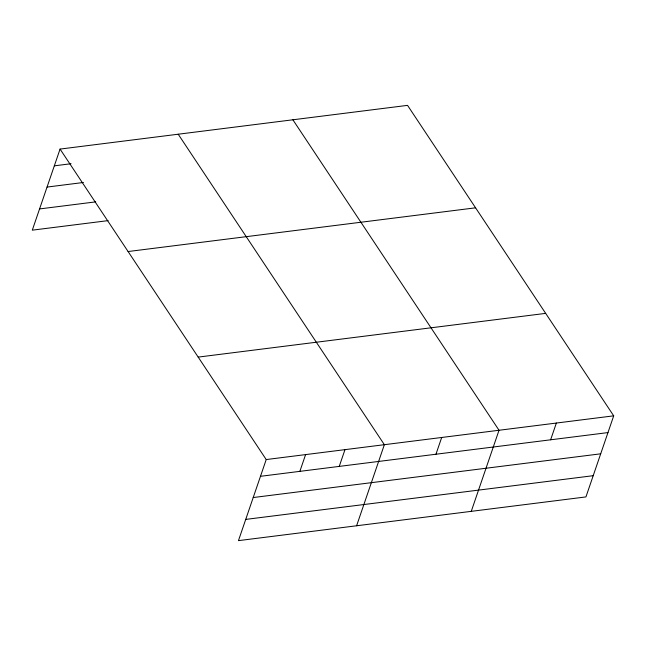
<?xml version="1.0" encoding="UTF-8"?>
<svg xmlns="http://www.w3.org/2000/svg" width="646" height="646" viewBox="0 0 646 646"><rect width="100%" height="100%" fill="white"/><g stroke="black" fill="none" stroke-linecap="round" stroke-linejoin="round"><path stroke-width="0.97" d="M60.062 149.081L266.217 459.556L238.455 540.637L585.938 496.919L613.7 415.838L407.545 105.363L60.062 149.081L32.3 230.162L108.108 220.625M299.857 471.354L305.598 454.598M339.239 466.396L344.98 449.648M356.6 525.771L384.362 444.69L178.207 134.215M435.961 454.227L441.694 437.479M471.265 511.349L499.027 430.26L292.88 119.785M550.626 439.797L556.367 423.049M54.329 165.836L71.06 163.729M47.061 187.065L83.487 182.479M39.568 208.933L95.689 201.875M128.094 251.536L475.577 207.818M198.185 357.101L545.668 313.375M266.217 459.556L613.7 415.838M260.475 476.312L607.967 432.586M253.208 497.541L600.699 453.815M245.722 519.408L593.206 475.69"/></g></svg>
